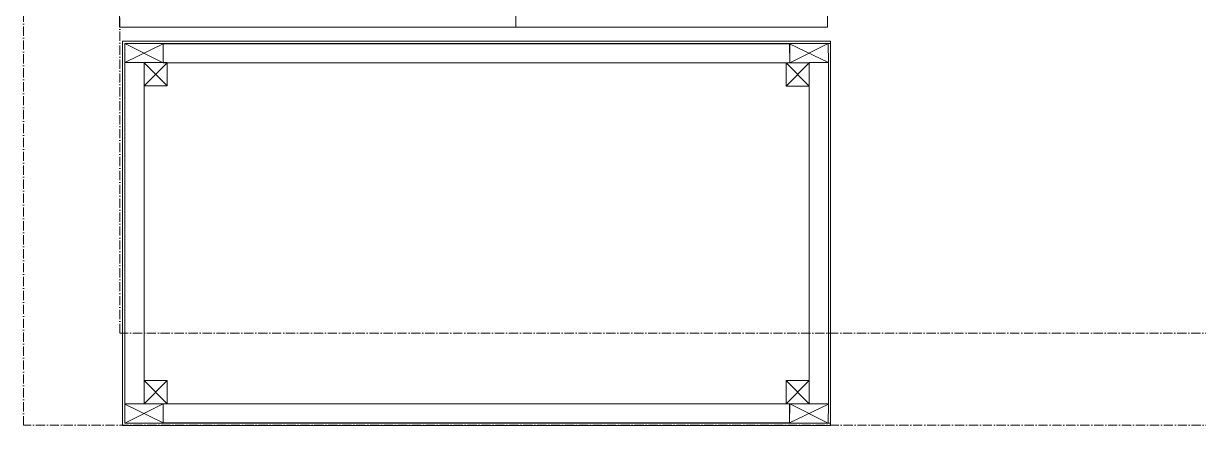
# Model space of a CAD drawing. Header units: millimetres. Extents: x -159872 to 386485, y -250577 to 158966.
# Drawn here: x 156429 to 157956, y 7097 to 7620 of the extents above; entities that cross this region are included whole.
import ezdxf

# ---------------------------------------------------------------- set-up
doc = ezdxf.new("R2010")
doc.units = ezdxf.units.MM
doc.linetypes.add('ACAD_ISO10W100', pattern=[18, 12, -3, 0, -3])
for name, color, linetype, lineweight in [('LDS-equipment-kitchen equipment', 3, 'Continuous', 13), ('LDS-struct-new-ceiling beams', 5, 'ACAD_ISO10W100', 9), ('WS-EQUIPMENT', 84, 'Continuous', 30)]:
    doc.layers.add(name, color=color, linetype=linetype, lineweight=lineweight)

# ---------------------------------------------------------------- blocks, each defined once
blk = doc.blocks.new('Group-360')
at = {"layer": 'LDS-equipment-kitchen equipment'}
for points in [[(95880.2, 49972.5, 0), (95880.2, 44072.9, 0)], [(96800.2, 49972.5, 0), (96800.2, 44072.9, 0)], [(95880.2, 44072.9, 0), (96800.2, 44072.9, 0)]]:
    blk.add_polyline3d(points, dxfattribs=at)
blk = doc.blocks.new('A$Cc2aff7c0')
at = {"layer": 'WS-EQUIPMENT', "lineweight": 5}
for points in [[(0, 675.5, 0), (920, 675.5, 0)], [(0, 175.5, 0), (0, 675.5, 0)], [(3, 672.5, 0), (920, 672.5, 0)], [(3, 178.4, 0), (3, 672.5, 0)], [(52.9, 672.1, 0), (52.9, 647.1, 0), (3, 647.5, 0), (3, 672.5, 0), (52.9, 672.1, 0)], [(3, 672.5, 0), (52.9, 647.1, 0)], [(52.9, 672.1, 0), (3, 647.5, 0)], [(867.5, 647.1, 0), (52.9, 647.1, 0), (52.9, 672.1, 0), (867.5, 672.1, 0), (867.5, 647.1, 0)], [(867.1, 672.1, 0), (867.5, 647.1, 0), (917.5, 647.5, 0), (917, 672.5, 0), (867.1, 672.1, 0)], [(867.1, 672.1, 0), (917.5, 647.5, 0)], [(917, 672.5, 0), (867.5, 647.1, 0)], [(920, 175.5, 0), (920, 675.5, 0)], [(3, 203.8, 0), (3, 647.5, 0), (27.9, 647.5, 0), (27.9, 203.8, 0), (3, 203.8, 0)], [(27.9, 647.5, 0), (58, 647.5, 0), (58, 617.5, 0), (27.9, 617.5, 0), (27.9, 647.5, 0)], [(58, 617.5, 0), (27.9, 647.1, 0)], [(27.9, 617.5, 0), (58, 647.1, 0)], [(862.4, 647.1, 0), (892.5, 647.1, 0), (892.5, 617.1, 0), (862.4, 617.1, 0), (862.4, 647.1, 0)], [(892.5, 617.1, 0), (862.4, 647.1, 0)], [(862.4, 617.1, 0), (892.5, 647.1, 0)], [(892.5, 203.8, 0), (892.5, 647.5, 0), (917.5, 647.5, 0), (917.5, 203.8, 0), (892.5, 203.8, 0)], [(27.9, 233.8, 0), (58, 233.8, 0), (58, 203.8, 0), (27.9, 203.8, 0), (27.9, 233.8, 0)], [(58, 203.8, 0), (27.9, 233.8, 0)], [(27.9, 203.8, 0), (58, 233.8, 0)], [(862.4, 233.8, 0), (892.5, 233.8, 0), (892.5, 203.8, 0), (862.4, 203.8, 0), (862.4, 233.8, 0)], [(892.5, 203.8, 0), (862.4, 233.8, 0)], [(862.4, 203.8, 0), (892.5, 233.8, 0)], [(52.9, 178.8, 0), (52.9, 203.8, 0), (3, 203.4, 0), (3, 178.4, 0), (52.9, 178.8, 0)], [(3, 178.4, 0), (52.9, 203.8, 0)], [(52.9, 178.8, 0), (3, 203.4, 0)], [(867.1, 178.8, 0), (52.9, 178.8, 0), (52.9, 203.8, 0), (867.1, 203.8, 0), (867.1, 178.8, 0)], [(867.1, 178.8, 0), (867.5, 203.8, 0), (917.5, 203.4, 0), (917, 178.4, 0), (867.1, 178.8, 0)], [(867.1, 178.8, 0), (917.5, 203.4, 0)], [(917, 178.4, 0), (867.5, 203.8, 0)], [(0, 175.5, 0), (920, 175.5, 0)], [(3, 178.4, 0), (920, 178.4, 0)]]:
    blk.add_polyline3d(points, dxfattribs=at)
blk = doc.blocks.new('Group-410')
at = {"layer": 'LDS-equipment-kitchen equipment'}
for name, p in [('Group-360', (0, 0)), ('A$Cc2aff7c0', (95884, 43379.4))]:
    blk.add_blockref(name, p, dxfattribs=at)

msp = doc.modelspace()

# ---------------------------------------------------------------- linework, layer by layer
at = {"layer": 'LDS-equipment-kitchen equipment', "linetype": 'Continuous'}
msp.add_line((157068.75503, 13515.0229), (157068.75503, 7615.34581), dxfattribs=at)
at = {"layer": 'LDS-struct-new-ceiling beams', "lineweight": 18}
for p, q in [((156428.75505, 7097.61711), (156428.75505, 13515.0229)), ((156553.75505, 7217.61711), (156553.75505, 13515.0229)), ((158628.13695, 7217.61711), (156553.75505, 7217.61711)), ((158628.75082, 7097.61711), (156428.75505, 7097.61711))]:
    msp.add_line(p, q, dxfattribs=at)

# ---------------------------------------------------------------- block references
at = {"layer": 'LDS-equipment-kitchen equipment', "color": 7}
msp.add_blockref('Group-410', (60673.51323, -36457.51522), dxfattribs=at)

doc.saveas('drawing.dxf')
